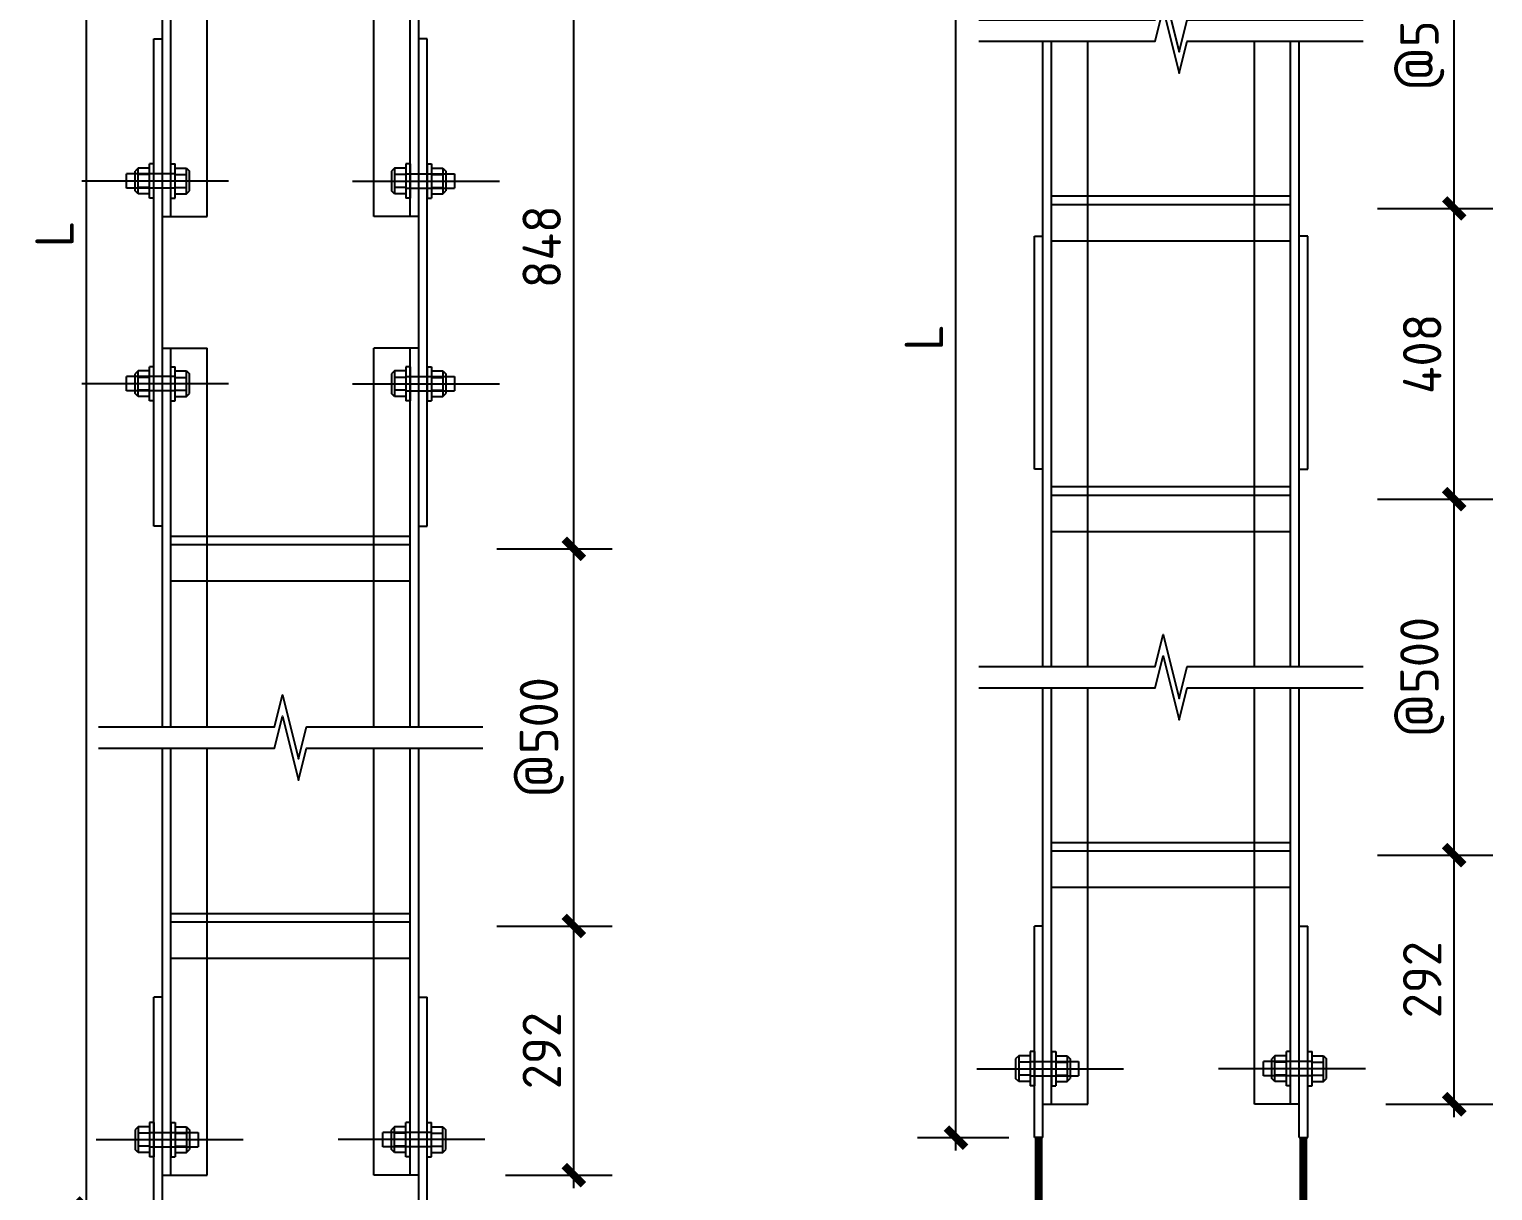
# Model space of a CAD drawing. Extents: x 447413 to 2975780, y -1432727 to 1301644.
# Drawn here: x 2724216 to 2735635, y -674161 to -665097 of the extents above; entities that cross this region are included whole.
import ezdxf

# ---------------------------------------------------------------- set-up
doc = ezdxf.new("R2010")
doc.units = 0
doc.header["$LTSCALE"] = 1000
doc.header["$MEASUREMENT"] = 0
for name, pattern in [('DASHED', [0.75, 0.5, -0.25]), ('x', [5, 3, -2]), ('x1', [2.5, 1.5, -1])]:
    doc.linetypes.add(name, pattern=pattern)
for name, color, linetype in [('BOLT', 253, 'Continuous'), ('BOLTFILL', 2, 'Continuous'), ('BOLTX', 252, 'DASHED'), ('DIM', 3, 'Continuous'), ('DOTE', 1, 'Continuous'), ('S', 2, 'Continuous'), ('SYMB', 7, 'Continuous'), ('X', 2, 'x'), ('X1', 2, 'x1')]:
    doc.layers.add(name, color=color, linetype=linetype)
doc.styles.get("Standard").update_dxf_attribs({"font": 'tssdeng.shx', "bigfont": 'hztxt.shx'})
doc.dimstyles.get("Standard").update_dxf_attribs({"dimscale": 100, "dimtxt": 3.5, "dimasz": 1, "dimexe": 2.5, "dimexo": 3, "dimgap": 1.5, "dimtad": 1, "dimdec": 0, "dimzin": 0, "dimdsep": 46, "dimtxsty": 'Standard', "dimblk": 'ARCHTICK', "dimcen": 0.09, "dimadec": 0, "dimazin": 0, "dimtfac": 1, "dimtdec": 0, "dimtix": 1, "dimtmove": 2, "dimatfit": 3, "dimfxl": 0, "dimtolj": 1, "dimtzin": 0, "dimarcsym": 0})

# ---------------------------------------------------------------- blocks, each defined once
blk = doc.blocks.new('_ArchTick')
at = {"color": 0, "linetype": 'ByBlock', "const_width": 0.4}
blk.add_lwpolyline([(-0.5, -0.5), (0.5, 0.5)], dxfattribs=at)
blk = doc.blocks.new('*D179')
at = {"layer": 'Defpoints', "color": 0, "transparency": 16777216}
for p in [(2727665, -672095), (2728465, -672095), (2727732, -674040)]:
    blk.add_point(p, dxfattribs=at)
at = {"layer": 'DIM', "color": 0, "lineweight": -2, "transparency": 16777216}
for p, q in [((2728465, -674140), (2728465, -671995)), ((2727865, -672095), (2728765, -672095)), ((2727932, -674040), (2728765, -674040))]:
    blk.add_line(p, q, dxfattribs=at)
at = {"layer": 'DIM', "color": 0, "lineweight": -2, "transparency": 16777216, "xscale": 150, "yscale": 150, "zscale": 150}
for p, rotation in [((2728465, -672095), 90), ((2728465, -674040), 270)]:
    blk.add_blockref('_ArchTick', p, dxfattribs=dict(at, rotation=rotation))
at = {"layer": 'DIM', "color": 0, "transparency": 16777216, "insert": (2728215, -673068), "char_height": 300, "attachment_point": 5, "rotation": 90}
blk.add_mtext('\\A1;292', dxfattribs=at)
blk = doc.blocks.new('*D180')
at = {"layer": 'Defpoints', "color": 0, "transparency": 16777216}
for p in [(2727665, -669151), (2728465, -669151), (2727665, -672095)]:
    blk.add_point(p, dxfattribs=at)
at = {"layer": 'DIM', "color": 0, "lineweight": -2, "transparency": 16777216}
for p, q in [((2728465, -672195), (2728465, -669051)), ((2727865, -669151), (2728765, -669151)), ((2727865, -672095), (2728765, -672095))]:
    blk.add_line(p, q, dxfattribs=at)
at = {"layer": 'DIM', "color": 0, "lineweight": -2, "transparency": 16777216, "xscale": 150, "yscale": 150, "zscale": 150}
for p, rotation in [((2728465, -669151), 90), ((2728465, -672095), 270)]:
    blk.add_blockref('_ArchTick', p, dxfattribs=dict(at, rotation=rotation))
at = {"layer": 'DIM', "color": 0, "transparency": 16777216, "insert": (2728215, -670623), "char_height": 300, "attachment_point": 5, "rotation": 90}
blk.add_mtext('\\A1;@500', dxfattribs=at)
blk = doc.blocks.new('*D181')
at = {"layer": 'Defpoints', "color": 0, "transparency": 16777216}
for p in [(2727665, -664438), (2728465, -664438), (2727665, -669151)]:
    blk.add_point(p, dxfattribs=at)
at = {"layer": 'DIM', "color": 0, "lineweight": -2, "transparency": 16777216}
for p, q in [((2728465, -669251), (2728465, -664338)), ((2727865, -664438), (2728765, -664438)), ((2727865, -669151), (2728765, -669151))]:
    blk.add_line(p, q, dxfattribs=at)
at = {"layer": 'DIM', "color": 0, "lineweight": -2, "transparency": 16777216, "xscale": 150, "yscale": 150, "zscale": 150}
for p, rotation in [((2728465, -664438), 90), ((2728465, -669151), 270)]:
    blk.add_blockref('_ArchTick', p, dxfattribs=dict(at, rotation=rotation))
at = {"layer": 'DIM', "color": 0, "transparency": 16777216, "insert": (2728215, -666794), "char_height": 300, "attachment_point": 5, "rotation": 90}
blk.add_mtext('\\A1;848', dxfattribs=at)
blk = doc.blocks.new('*D184')
at = {"layer": 'Defpoints', "color": 0, "transparency": 16777216}
for p in [(2734535, -671542), (2735335, -671542), (2734602, -673486)]:
    blk.add_point(p, dxfattribs=at)
at = {"layer": 'DIM', "color": 0, "lineweight": -2, "transparency": 16777216}
for p, q in [((2735335, -673586), (2735335, -671442)), ((2734735, -671542), (2735635, -671542)), ((2734802, -673486), (2735635, -673486))]:
    blk.add_line(p, q, dxfattribs=at)
at = {"layer": 'DIM', "color": 0, "lineweight": -2, "transparency": 16777216, "xscale": 150, "yscale": 150, "zscale": 150}
for p, rotation in [((2735335, -671542), 90), ((2735335, -673486), 270)]:
    blk.add_blockref('_ArchTick', p, dxfattribs=dict(at, rotation=rotation))
at = {"layer": 'DIM', "color": 0, "transparency": 16777216, "insert": (2735085, -672514), "char_height": 300, "attachment_point": 5, "rotation": 90}
blk.add_mtext('\\A1;292', dxfattribs=at)
blk = doc.blocks.new('*D185')
at = {"layer": 'Defpoints', "color": 0, "transparency": 16777216}
for p in [(2734535, -668764), (2735335, -668764), (2734535, -671542)]:
    blk.add_point(p, dxfattribs=at)
at = {"layer": 'DIM', "color": 0, "lineweight": -2, "transparency": 16777216}
for p, q in [((2735335, -671642), (2735335, -668664)), ((2734735, -668764), (2735635, -668764)), ((2734735, -671542), (2735635, -671542))]:
    blk.add_line(p, q, dxfattribs=at)
at = {"layer": 'DIM', "color": 0, "lineweight": -2, "transparency": 16777216, "xscale": 150, "yscale": 150, "zscale": 150}
for p, rotation in [((2735335, -668764), 90), ((2735335, -671542), 270)]:
    blk.add_blockref('_ArchTick', p, dxfattribs=dict(at, rotation=rotation))
at = {"layer": 'DIM', "color": 0, "transparency": 16777216, "insert": (2735085, -670153), "char_height": 300, "attachment_point": 5, "rotation": 90}
blk.add_mtext('\\A1;@500', dxfattribs=at)
blk = doc.blocks.new('*D186')
at = {"layer": 'Defpoints', "color": 0, "transparency": 16777216}
for p in [(2734535, -666495), (2735335, -666495), (2734535, -668764)]:
    blk.add_point(p, dxfattribs=at)
at = {"layer": 'DIM', "color": 0, "lineweight": -2, "transparency": 16777216}
for p, q in [((2735335, -668864), (2735335, -666395)), ((2734735, -666495), (2735635, -666495)), ((2734735, -668764), (2735635, -668764))]:
    blk.add_line(p, q, dxfattribs=at)
at = {"layer": 'DIM', "color": 0, "lineweight": -2, "transparency": 16777216, "xscale": 150, "yscale": 150, "zscale": 150}
for p, rotation in [((2735335, -666495), 90), ((2735335, -668764), 270)]:
    blk.add_blockref('_ArchTick', p, dxfattribs=dict(at, rotation=rotation))
at = {"layer": 'DIM', "color": 0, "transparency": 16777216, "insert": (2735085, -667630), "char_height": 300, "attachment_point": 5, "rotation": 90}
blk.add_mtext('\\A1;408', dxfattribs=at)
blk = doc.blocks.new('*D187')
at = {"layer": 'Defpoints', "color": 0, "transparency": 16777216}
for p in [(2734535, -663718), (2735335, -663718), (2734535, -666495)]:
    blk.add_point(p, dxfattribs=at)
at = {"layer": 'DIM', "color": 0, "lineweight": -2, "transparency": 16777216}
for p, q in [((2735335, -666595), (2735335, -663618)), ((2734735, -663718), (2735635, -663718)), ((2734735, -666495), (2735635, -666495))]:
    blk.add_line(p, q, dxfattribs=at)
at = {"layer": 'DIM', "color": 0, "lineweight": -2, "transparency": 16777216, "xscale": 150, "yscale": 150, "zscale": 150}
for p, rotation in [((2735335, -663718), 90), ((2735335, -666495), 270)]:
    blk.add_blockref('_ArchTick', p, dxfattribs=dict(at, rotation=rotation))
at = {"layer": 'DIM', "color": 0, "transparency": 16777216, "insert": (2735085, -665106), "char_height": 300, "attachment_point": 5, "rotation": 90}
blk.add_mtext('\\A1;@500', dxfattribs=at)
blk = doc.blocks.new('*D189')
at = {"layer": 'Defpoints', "color": 0, "transparency": 16777216}
for p in [(2724663, -659087), (2725188, -659087), (2725188, -674300)]:
    blk.add_point(p, dxfattribs=at)
at = {"layer": 'DIM', "color": 0, "lineweight": -2, "transparency": 16777216}
for p, q in [((2724663, -674400), (2724663, -658987)), ((2724988, -659087), (2724363, -659087)), ((2724988, -674300), (2724363, -674300))]:
    blk.add_line(p, q, dxfattribs=at)
at = {"layer": 'DIM', "color": 0, "lineweight": -2, "transparency": 16777216, "xscale": 150, "yscale": 150, "zscale": 150}
for p, rotation in [((2724663, -659087), 90), ((2724663, -674300), 270)]:
    blk.add_blockref('_ArchTick', p, dxfattribs=dict(at, rotation=rotation))
at = {"layer": 'DIM', "color": 0, "transparency": 16777216, "insert": (2724413, -666694), "char_height": 300, "attachment_point": 5, "rotation": 90}
blk.add_mtext('\\A1;L', dxfattribs=at)
blk = doc.blocks.new('*D190')
at = {"layer": 'Defpoints', "color": 0, "transparency": 16777216}
for p in [(2731447, -661256), (2732059, -661256), (2732059, -673747)]:
    blk.add_point(p, dxfattribs=at)
at = {"layer": 'DIM', "color": 0, "lineweight": -2, "transparency": 16777216}
for p, q in [((2731447, -673847), (2731447, -661156)), ((2731859, -661256), (2731147, -661256)), ((2731859, -673747), (2731147, -673747))]:
    blk.add_line(p, q, dxfattribs=at)
at = {"layer": 'DIM', "color": 0, "lineweight": -2, "transparency": 16777216, "xscale": 150, "yscale": 150, "zscale": 150}
for p, rotation in [((2731447, -661256), 90), ((2731447, -673747), 270)]:
    blk.add_blockref('_ArchTick', p, dxfattribs=dict(at, rotation=rotation))
at = {"layer": 'DIM', "color": 0, "transparency": 16777216, "insert": (2731197, -667501), "char_height": 300, "attachment_point": 5, "rotation": 90}
blk.add_mtext('\\A1;L', dxfattribs=at)

msp = doc.modelspace()

# ---------------------------------------------------------------- linework, layer by layer
at = {"layer": 'BOLT'}
for p, q in [((2725066.1, -666181.1, 126000), (2725042.6, -666204.7, 126000)), ((2725042.6, -666357.5, 126000), (2725042.6, -666204.7, 126000)), ((2725155, -666181.1, 126000), (2725066.1, -666181.1, 126000)), ((2725066.1, -666381.1, 126000), (2725066.1, -666181.1, 126000)), ((2725155, -666414.4, 126000), (2725155, -666147.8, 126000)), ((2725188.3, -666147.8, 126000), (2725155, -666147.8, 126000)), ((2725155, -666381.1, 126000), (2725155, -666181.1, 126000)), ((2725188.3, -666414.4, 126000), (2725188.3, -666147.8, 126000)), ((2725321.7, -666414.4, 126000), (2725321.7, -666147.8, 126000)), ((2725321.7, -666147.8, 126000), (2725355, -666147.8, 126000)), ((2725355, -666414.4, 126000), (2725355, -666147.8, 126000)), ((2725355, -666181.1, 126000), (2725443.9, -666181.1, 126000)), ((2725443.9, -666381.1, 126000), (2725443.9, -666181.1, 126000)), ((2725443.9, -666181.1, 126000), (2725467.5, -666204.7, 126000)), ((2725467.5, -666357.5, 126000), (2725467.5, -666204.7, 126000)), ((2727066.1, -666181.1, 126000), (2727042.6, -666204.7, 126000)), ((2727042.6, -666204.7, 126000), (2727042.6, -666357.5, 126000)), ((2727155, -666181.1, 126000), (2727066.1, -666181.1, 126000)), ((2727066.1, -666181.1, 126000), (2727066.1, -666381.1, 126000)), ((2727155, -666147.8, 126000), (2727155, -666414.4, 126000)), ((2727188.3, -666147.8, 126000), (2727155, -666147.8, 126000)), ((2727188.3, -666147.8, 126000), (2727188.3, -666414.4, 126000)), ((2727321.7, -666147.8, 126000), (2727321.7, -666414.4, 126000)), ((2727321.7, -666147.8, 126000), (2727355, -666147.8, 126000)), ((2727355, -666147.8, 126000), (2727355, -666414.4, 126000)), ((2727355, -666181.1, 126000), (2727355, -666381.1, 126000)), ((2727355, -666181.1, 126000), (2727443.9, -666181.1, 126000)), ((2727443.9, -666181.1, 126000), (2727443.9, -666381.1, 126000)), ((2727443.9, -666181.1, 126000), (2727467.5, -666204.7, 126000)), ((2727467.5, -666204.7, 126000), (2727467.5, -666357.5, 126000)), ((2725042.6, -666225.5, 126000), (2724975.9, -666225.5, 126000)), ((2724975.9, -666336.7, 126000), (2724975.9, -666225.5, 126000)), ((2725155, -666231.1, 126000), (2725066.1, -666231.1, 126000)), ((2725355, -666231.1, 126000), (2725443.9, -666231.1, 126000)), ((2727155, -666231.1, 126000), (2727066.1, -666231.1, 126000)), ((2727355, -666231.1, 126000), (2727443.9, -666231.1, 126000)), ((2727467.5, -666225.5, 126000), (2727534.1, -666225.5, 126000)), ((2727534.1, -666225.5, 126000), (2727534.1, -666336.7, 126000)), ((2725042.6, -666336.7, 126000), (2724975.9, -666336.7, 126000)), ((2725066.1, -666381.1, 126000), (2725042.6, -666357.5, 126000)), ((2725155, -666331.1, 126000), (2725066.1, -666331.1, 126000)), ((2725155, -666381.1, 126000), (2725066.1, -666381.1, 126000)), ((2725188.3, -666414.4, 126000), (2725155, -666414.4, 126000)), ((2725321.7, -666414.4, 126000), (2725355, -666414.4, 126000)), ((2725355, -666331.1, 126000), (2725443.9, -666331.1, 126000)), ((2725355, -666381.1, 126000), (2725443.9, -666381.1, 126000)), ((2725443.9, -666381.1, 126000), (2725467.5, -666357.5, 126000)), ((2727066.1, -666381.1, 126000), (2727042.6, -666357.5, 126000)), ((2727155, -666331.1, 126000), (2727066.1, -666331.1, 126000)), ((2727155, -666381.1, 126000), (2727066.1, -666381.1, 126000)), ((2727188.3, -666414.4, 126000), (2727155, -666414.4, 126000)), ((2727321.7, -666414.4, 126000), (2727355, -666414.4, 126000)), ((2727355, -666331.1, 126000), (2727443.9, -666331.1, 126000)), ((2727355, -666381.1, 126000), (2727443.9, -666381.1, 126000)), ((2727443.9, -666381.1, 126000), (2727467.5, -666357.5, 126000)), ((2727467.5, -666336.7, 126000), (2727534.1, -666336.7, 126000)), ((2725042.6, -667807.6, 126000), (2724975.9, -667807.6, 126000)), ((2724975.9, -667918.7, 126000), (2724975.9, -667807.6, 126000)), ((2725066.1, -667763.2, 126000), (2725042.6, -667786.7, 126000)), ((2725042.6, -667939.6, 126000), (2725042.6, -667786.7, 126000)), ((2725155, -667763.2, 126000), (2725066.1, -667763.2, 126000)), ((2725066.1, -667963.2, 126000), (2725066.1, -667763.2, 126000)), ((2725155, -667996.5, 126000), (2725155, -667729.8, 126000)), ((2725188.3, -667729.8, 126000), (2725155, -667729.8, 126000)), ((2725155, -667963.2, 126000), (2725155, -667763.2, 126000)), ((2725188.3, -667996.5, 126000), (2725188.3, -667729.8, 126000)), ((2725321.7, -667996.5, 126000), (2725321.7, -667729.8, 126000)), ((2725321.7, -667729.8, 126000), (2725355, -667729.8, 126000)), ((2725355, -667996.5, 126000), (2725355, -667729.8, 126000)), ((2725355, -667763.2, 126000), (2725443.9, -667763.2, 126000)), ((2725443.9, -667963.2, 126000), (2725443.9, -667763.2, 126000)), ((2725443.9, -667763.2, 126000), (2725467.5, -667786.7, 126000)), ((2725467.5, -667939.6, 126000), (2725467.5, -667786.7, 126000)), ((2727066.1, -667763.2, 126000), (2727042.6, -667786.7, 126000)), ((2727042.6, -667786.7, 126000), (2727042.6, -667939.6, 126000)), ((2727155, -667763.2, 126000), (2727066.1, -667763.2, 126000)), ((2727066.1, -667763.2, 126000), (2727066.1, -667963.2, 126000)), ((2727155, -667729.8, 126000), (2727155, -667996.5, 126000)), ((2727188.3, -667729.8, 126000), (2727155, -667729.8, 126000)), ((2727188.3, -667729.8, 126000), (2727188.3, -667996.5, 126000)), ((2727321.7, -667729.8, 126000), (2727321.7, -667996.5, 126000)), ((2727321.7, -667729.8, 126000), (2727355, -667729.8, 126000)), ((2727355, -667729.8, 126000), (2727355, -667996.5, 126000)), ((2727355, -667763.2, 126000), (2727355, -667963.2, 126000)), ((2727355, -667763.2, 126000), (2727443.9, -667763.2, 126000)), ((2727443.9, -667763.2, 126000), (2727443.9, -667963.2, 126000)), ((2727443.9, -667763.2, 126000), (2727467.5, -667786.7, 126000)), ((2727467.5, -667786.7, 126000), (2727467.5, -667939.6, 126000)), ((2727467.5, -667807.6, 126000), (2727534.1, -667807.6, 126000)), ((2727534.1, -667807.6, 126000), (2727534.1, -667918.7, 126000)), ((2725042.6, -667918.7, 126000), (2724975.9, -667918.7, 126000)), ((2725155, -667813.2, 126000), (2725066.1, -667813.2, 126000)), ((2725155, -667913.2, 126000), (2725066.1, -667913.2, 126000)), ((2725355, -667813.2, 126000), (2725443.9, -667813.2, 126000)), ((2725355, -667913.2, 126000), (2725443.9, -667913.2, 126000)), ((2727155, -667813.2, 126000), (2727066.1, -667813.2, 126000)), ((2727155, -667913.2, 126000), (2727066.1, -667913.2, 126000)), ((2727355, -667813.2, 126000), (2727443.9, -667813.2, 126000)), ((2727355, -667913.2, 126000), (2727443.9, -667913.2, 126000)), ((2727467.5, -667918.7, 126000), (2727534.1, -667918.7, 126000)), ((2725066.1, -667963.2, 126000), (2725042.6, -667939.6, 126000)), ((2725155, -667963.2, 126000), (2725066.1, -667963.2, 126000)), ((2725188.3, -667996.5, 126000), (2725155, -667996.5, 126000)), ((2725321.7, -667996.5, 126000), (2725355, -667996.5, 126000)), ((2725355, -667963.2, 126000), (2725443.9, -667963.2, 126000)), ((2725443.9, -667963.2, 126000), (2725467.5, -667939.6, 126000)), ((2727066.1, -667963.2, 126000), (2727042.6, -667939.6, 126000)), ((2727155, -667963.2, 126000), (2727066.1, -667963.2, 126000)), ((2727188.3, -667996.5, 126000), (2727155, -667996.5, 126000)), ((2727321.7, -667996.5, 126000), (2727355, -667996.5, 126000)), ((2727355, -667963.2, 126000), (2727443.9, -667963.2, 126000)), ((2727443.9, -667963.2, 126000), (2727467.5, -667939.6, 126000)), ((2731936.3, -673108.4, 126000), (2731912.8, -673132, 126000)), ((2731912.8, -673132, 126000), (2731912.8, -673284.8, 126000)), ((2732025.2, -673108.4, 126000), (2731936.3, -673108.4, 126000)), ((2731936.3, -673108.4, 126000), (2731936.3, -673308.4, 126000)), ((2732025.2, -673158.4, 126000), (2731936.3, -673158.4, 126000)), ((2732025.2, -673075.1, 126000), (2732025.2, -673341.7, 126000)), ((2732058.6, -673075.1, 126000), (2732025.2, -673075.1, 126000)), ((2732058.6, -673075.1, 126000), (2732058.6, -673341.7, 126000)), ((2732191.9, -673075.1, 126000), (2732191.9, -673341.7, 126000)), ((2732191.9, -673075.1, 126000), (2732225.2, -673075.1, 126000)), ((2732225.2, -673075.1, 126000), (2732225.2, -673341.7, 126000)), ((2732225.2, -673108.4, 126000), (2732225.2, -673308.4, 126000)), ((2732225.2, -673108.4, 126000), (2732314.1, -673108.4, 126000)), ((2732225.2, -673158.4, 126000), (2732314.1, -673158.4, 126000)), ((2732314.1, -673108.4, 126000), (2732314.1, -673308.4, 126000)), ((2732314.1, -673108.4, 126000), (2732337.7, -673132, 126000)), ((2732337.7, -673132, 126000), (2732337.7, -673284.8, 126000)), ((2732337.7, -673152.8, 126000), (2732404.4, -673152.8, 126000)), ((2732404.4, -673152.8, 126000), (2732404.4, -673263.9, 126000)), ((2733912.8, -673152.8, 126000), (2733846.1, -673152.8, 126000)), ((2733846.1, -673263.9, 126000), (2733846.1, -673152.8, 126000)), ((2733936.3, -673108.4, 126000), (2733912.8, -673132, 126000)), ((2733912.8, -673284.8, 126000), (2733912.8, -673132, 126000)), ((2734025.2, -673108.4, 126000), (2733936.3, -673108.4, 126000)), ((2733936.3, -673308.4, 126000), (2733936.3, -673108.4, 126000)), ((2734025.2, -673158.4, 126000), (2733936.3, -673158.4, 126000)), ((2734025.2, -673341.7, 126000), (2734025.2, -673075.1, 126000)), ((2734058.6, -673075.1, 126000), (2734025.2, -673075.1, 126000)), ((2734025.2, -673308.4, 126000), (2734025.2, -673108.4, 126000)), ((2734058.6, -673341.7, 126000), (2734058.6, -673075.1, 126000)), ((2734191.9, -673341.7, 126000), (2734191.9, -673075.1, 126000)), ((2734191.9, -673075.1, 126000), (2734225.2, -673075.1, 126000)), ((2734225.2, -673341.7, 126000), (2734225.2, -673075.1, 126000)), ((2734225.2, -673108.4, 126000), (2734314.1, -673108.4, 126000)), ((2734225.2, -673158.4, 126000), (2734314.1, -673158.4, 126000)), ((2734314.1, -673308.4, 126000), (2734314.1, -673108.4, 126000)), ((2734314.1, -673108.4, 126000), (2734337.7, -673132, 126000)), ((2734337.7, -673284.8, 126000), (2734337.7, -673132, 126000)), ((2731936.3, -673308.4, 126000), (2731912.8, -673284.8, 126000)), ((2732025.2, -673258.4, 126000), (2731936.3, -673258.4, 126000)), ((2732225.2, -673258.4, 126000), (2732314.1, -673258.4, 126000)), ((2732314.1, -673308.4, 126000), (2732337.7, -673284.8, 126000)), ((2732337.7, -673263.9, 126000), (2732404.4, -673263.9, 126000)), ((2733912.8, -673263.9, 126000), (2733846.1, -673263.9, 126000)), ((2733936.3, -673308.4, 126000), (2733912.8, -673284.8, 126000)), ((2734025.2, -673258.4, 126000), (2733936.3, -673258.4, 126000)), ((2734225.2, -673258.4, 126000), (2734314.1, -673258.4, 126000)), ((2734314.1, -673308.4, 126000), (2734337.7, -673284.8, 126000)), ((2732025.2, -673308.4, 126000), (2731936.3, -673308.4, 126000)), ((2732058.6, -673341.7, 126000), (2732025.2, -673341.7, 126000)), ((2732191.9, -673341.7, 126000), (2732225.2, -673341.7, 126000)), ((2732225.2, -673308.4, 126000), (2732314.1, -673308.4, 126000)), ((2734025.2, -673308.4, 126000), (2733936.3, -673308.4, 126000)), ((2734058.6, -673341.7, 126000), (2734025.2, -673341.7, 126000)), ((2734191.9, -673341.7, 126000), (2734225.2, -673341.7, 126000)), ((2734225.2, -673308.4, 126000), (2734314.1, -673308.4, 126000)), ((2725155, -673628.6, 126000), (2725155, -673895.3, 126000)), ((2725188.3, -673628.6, 126000), (2725155, -673628.6, 126000)), ((2725188.3, -673628.6, 126000), (2725188.3, -673895.3, 126000)), ((2725321.7, -673628.6, 126000), (2725321.7, -673895.3, 126000)), ((2725321.7, -673628.6, 126000), (2725355, -673628.6, 126000)), ((2725355, -673628.6, 126000), (2725355, -673895.3, 126000)), ((2727155, -673895.3, 126000), (2727155, -673628.6, 126000)), ((2727188.3, -673628.6, 126000), (2727155, -673628.6, 126000)), ((2727188.3, -673895.3, 126000), (2727188.3, -673628.6, 126000)), ((2727321.7, -673895.3, 126000), (2727321.7, -673628.6, 126000)), ((2727321.7, -673628.6, 126000), (2727355, -673628.6, 126000)), ((2727355, -673895.3, 126000), (2727355, -673628.6, 126000)), ((2725066.1, -673662, 126000), (2725042.6, -673685.5, 126000)), ((2725042.6, -673685.5, 126000), (2725042.6, -673838.4, 126000)), ((2725155, -673662, 126000), (2725066.1, -673662, 126000)), ((2725066.1, -673662, 126000), (2725066.1, -673862, 126000)), ((2725155, -673712, 126000), (2725066.1, -673712, 126000)), ((2725355, -673662, 126000), (2725355, -673862, 126000)), ((2725355, -673662, 126000), (2725443.9, -673662, 126000)), ((2725355, -673712, 126000), (2725443.9, -673712, 126000)), ((2725443.9, -673662, 126000), (2725443.9, -673862, 126000)), ((2725443.9, -673662, 126000), (2725467.5, -673685.5, 126000)), ((2725467.5, -673685.5, 126000), (2725467.5, -673838.4, 126000)), ((2725467.5, -673706.4, 126000), (2725534.1, -673706.4, 126000)), ((2725534.1, -673706.4, 126000), (2725534.1, -673817.5, 126000)), ((2727042.6, -673706.4, 126000), (2726975.9, -673706.4, 126000)), ((2726975.9, -673817.5, 126000), (2726975.9, -673706.4, 126000)), ((2727066.1, -673662, 126000), (2727042.6, -673685.5, 126000)), ((2727042.6, -673838.4, 126000), (2727042.6, -673685.5, 126000)), ((2727155, -673662, 126000), (2727066.1, -673662, 126000)), ((2727066.1, -673862, 126000), (2727066.1, -673662, 126000)), ((2727155, -673712, 126000), (2727066.1, -673712, 126000)), ((2727155, -673862, 126000), (2727155, -673662, 126000)), ((2727355, -673662, 126000), (2727443.9, -673662, 126000)), ((2727355, -673712, 126000), (2727443.9, -673712, 126000)), ((2727443.9, -673862, 126000), (2727443.9, -673662, 126000)), ((2727443.9, -673662, 126000), (2727467.5, -673685.5, 126000)), ((2727467.5, -673838.4, 126000), (2727467.5, -673685.5, 126000)), ((2725066.1, -673862, 126000), (2725042.6, -673838.4, 126000)), ((2725155, -673812, 126000), (2725066.1, -673812, 126000)), ((2725155, -673862, 126000), (2725066.1, -673862, 126000)), ((2725355, -673812, 126000), (2725443.9, -673812, 126000)), ((2725355, -673862, 126000), (2725443.9, -673862, 126000)), ((2725443.9, -673862, 126000), (2725467.5, -673838.4, 126000)), ((2725467.5, -673817.5, 126000), (2725534.1, -673817.5, 126000)), ((2727042.6, -673817.5, 126000), (2726975.9, -673817.5, 126000)), ((2727066.1, -673862, 126000), (2727042.6, -673838.4, 126000)), ((2727155, -673812, 126000), (2727066.1, -673812, 126000)), ((2727155, -673862, 126000), (2727066.1, -673862, 126000)), ((2727355, -673812, 126000), (2727443.9, -673812, 126000)), ((2727355, -673862, 126000), (2727443.9, -673862, 126000)), ((2727443.9, -673862, 126000), (2727467.5, -673838.4, 126000)), ((2725188.3, -673895.3, 126000), (2725155, -673895.3, 126000)), ((2725321.7, -673895.3, 126000), (2725355, -673895.3, 126000)), ((2727188.3, -673895.3, 126000), (2727155, -673895.3, 126000)), ((2727321.7, -673895.3, 126000), (2727355, -673895.3, 126000))]:
    msp.add_line(p, q, dxfattribs=at)
at = {"layer": 'BOLTFILL'}
for p, q in [((2725771.7, -666281.1, 126000), (2724625.9, -666281.1, 126000)), ((2726738.3, -666281.1, 126000), (2727884.1, -666281.1, 126000)), ((2725771.7, -667863.2, 126000), (2724625.9, -667863.2, 126000)), ((2726738.3, -667863.2, 126000), (2727884.1, -667863.2, 126000)), ((2731608.6, -673208.4, 126000), (2732754.4, -673208.4, 126000)), ((2734641.9, -673208.4, 126000), (2733496.1, -673208.4, 126000)), ((2724738.3, -673762, 126000), (2725884.1, -673762, 126000)), ((2727771.7, -673762, 126000), (2726625.9, -673762, 126000))]:
    msp.add_line(p, q, dxfattribs=at)
at = {"layer": 'BOLTX'}
for p, q in [((2725355, -666225.5, 126000), (2725042.6, -666225.5, 126000)), ((2727155, -666225.5, 126000), (2727467.5, -666225.5, 126000)), ((2725355, -666336.7, 126000), (2725042.6, -666336.7, 126000)), ((2727155, -666336.7, 126000), (2727467.5, -666336.7, 126000)), ((2725355, -667807.6, 126000), (2725042.6, -667807.6, 126000)), ((2727155, -667807.6, 126000), (2727467.5, -667807.6, 126000)), ((2725355, -667918.7, 126000), (2725042.6, -667918.7, 126000)), ((2727155, -667918.7, 126000), (2727467.5, -667918.7, 126000)), ((2732025.2, -673152.8, 126000), (2732337.7, -673152.8, 126000)), ((2734225.2, -673152.8, 126000), (2733912.8, -673152.8, 126000)), ((2732025.2, -673263.9, 126000), (2732337.7, -673263.9, 126000)), ((2734225.2, -673263.9, 126000), (2733912.8, -673263.9, 126000)), ((2725155, -673706.4, 126000), (2725467.5, -673706.4, 126000)), ((2727355, -673706.4, 126000), (2727042.6, -673706.4, 126000)), ((2725155, -673817.5, 126000), (2725467.5, -673817.5, 126000)), ((2727355, -673817.5, 126000), (2727042.6, -673817.5, 126000))]:
    msp.add_line(p, q, dxfattribs=at)
at = {"layer": 'DOTE', "color": 0, "const_width": 62.5, "elevation": 126000}
for points in [[(2732091.9, -673746.7), (2732091.9, -674680.6)], [(2734158.6, -673746.7), (2734158.6, -674680.6)]]:
    msp.add_lwpolyline(points, dxfattribs=at)
at = {"layer": 'S'}
for p, q in [((2725255, -670539.7, 126000), (2725255, -663076.7, 126000)), ((2727255, -670539.7, 126000), (2727255, -663076.7, 126000)), ((2725605, -666558.9, 126000), (2725605, -664689.1, 126000)), ((2726905, -666558.9, 126000), (2726905, -664689.1, 126000)), ((2725188.3, -668974.3, 126000), (2725188.3, -665170, 126000)), ((2725188.3, -665170, 126000), (2725255, -665170, 126000)), ((2727321.7, -665170, 126000), (2727255, -665170, 126000)), ((2727321.7, -668974.3, 126000), (2727321.7, -665170, 126000)), ((2732125.2, -670069.5, 126000), (2732125.2, -665189.8, 126000)), ((2732475.2, -666396.6, 126000), (2732475.2, -665189.8, 126000)), ((2733775.2, -666396.6, 126000), (2733775.2, -665189.8, 126000)), ((2734125.2, -670069.5, 126000), (2734125.2, -665189.8, 126000)), ((2732191.9, -666746.6, 126000), (2732191.9, -666396.6, 126000)), ((2732191.9, -666396.6, 126000), (2734058.6, -666396.6, 126000)), ((2734058.6, -666746.6, 126000), (2734058.6, -666396.6, 126000)), ((2732191.9, -666463.3, 126000), (2734058.6, -666463.3, 126000)), ((2725255, -666558.9, 126000), (2725605, -666558.9, 126000)), ((2727255, -666558.9, 126000), (2726905, -666558.9, 126000)), ((2732058.6, -668530.6, 126000), (2732058.6, -666711.6, 126000)), ((2732058.6, -666711.6, 126000), (2732125.2, -666711.6, 126000)), ((2732191.9, -666746.6, 126000), (2734058.6, -666746.6, 126000)), ((2732475.2, -668665.2, 126000), (2732475.2, -666746.6, 126000)), ((2733775.2, -668665.2, 126000), (2733775.2, -666746.6, 126000)), ((2734191.9, -666711.6, 126000), (2734125.2, -666711.6, 126000)), ((2734191.9, -668530.6, 126000), (2734191.9, -666711.6, 126000)), ((2725255, -667585.4, 126000), (2725605, -667585.4, 126000)), ((2725605, -669052.1, 126000), (2725605, -667585.4, 126000)), ((2726905, -669052.1, 126000), (2726905, -667585.4, 126000)), ((2727255, -667585.4, 126000), (2726905, -667585.4, 126000)), ((2732125.2, -668530.6, 126000), (2732058.6, -668530.6, 126000)), ((2734125.2, -668530.6, 126000), (2734191.9, -668530.6, 126000)), ((2732191.9, -669015.2, 126000), (2732191.9, -668665.2, 126000)), ((2732191.9, -668665.2, 126000), (2734058.6, -668665.2, 126000)), ((2734058.6, -669015.2, 126000), (2734058.6, -668665.2, 126000)), ((2732191.9, -668731.9, 126000), (2734058.6, -668731.9, 126000)), ((2725255, -668974.3, 126000), (2725188.3, -668974.3, 126000)), ((2725321.7, -669402.1, 126000), (2725321.7, -669052.1, 126000)), ((2725321.7, -669052.1, 126000), (2727188.3, -669052.1, 126000)), ((2727188.3, -669402.1, 126000), (2727188.3, -669052.1, 126000)), ((2727255, -668974.3, 126000), (2727321.7, -668974.3, 126000)), ((2732191.9, -669015.2, 126000), (2734058.6, -669015.2, 126000)), ((2732475.2, -670069.5, 126000), (2732475.2, -669015.2, 126000)), ((2733775.2, -670069.5, 126000), (2733775.2, -669015.2, 126000)), ((2725321.7, -669118.8, 126000), (2727188.3, -669118.8, 126000)), ((2725321.7, -669402.1, 126000), (2727188.3, -669402.1, 126000)), ((2725605, -670539.7, 126000), (2725605, -669402.1, 126000)), ((2726905, -670539.7, 126000), (2726905, -669402.1, 126000)), ((2732125.2, -673486.2, 126000), (2732125.2, -670236.2, 126000)), ((2732475.2, -671443, 126000), (2732475.2, -670236.2, 126000)), ((2733775.2, -671443, 126000), (2733775.2, -670236.2, 126000)), ((2734125.2, -673486.2, 126000), (2734125.2, -670236.2, 126000)), ((2725255, -674039.7, 126000), (2725255, -670706.4, 126000)), ((2725605, -671996.5, 126000), (2725605, -670706.4, 126000)), ((2726905, -671996.5, 126000), (2726905, -670706.4, 126000)), ((2727255, -674039.7, 126000), (2727255, -670706.4, 126000)), ((2732191.9, -671793, 126000), (2732191.9, -671443, 126000)), ((2732191.9, -671443, 126000), (2734058.6, -671443, 126000)), ((2734058.6, -671793, 126000), (2734058.6, -671443, 126000)), ((2732191.9, -671509.6, 126000), (2734058.6, -671509.6, 126000)), ((2732191.9, -671793, 126000), (2734058.6, -671793, 126000)), ((2732475.2, -673486.2, 126000), (2732475.2, -671793, 126000)), ((2733775.2, -673486.2, 126000), (2733775.2, -671793, 126000)), ((2725321.7, -672346.5, 126000), (2725321.7, -671996.5, 126000)), ((2725321.7, -671996.5, 126000), (2727188.3, -671996.5, 126000)), ((2727188.3, -672346.5, 126000), (2727188.3, -671996.5, 126000)), ((2725321.7, -672063.2, 126000), (2727188.3, -672063.2, 126000)), ((2732058.6, -673746.7, 126000), (2732058.6, -672097.3, 126000)), ((2732125.2, -672097.3, 126000), (2732058.6, -672097.3, 126000)), ((2732125.2, -673746.7, 126000), (2732125.2, -672097.3, 126000)), ((2734125.2, -673746.7, 126000), (2734125.2, -672097.3, 126000)), ((2734125.2, -672097.3, 126000), (2734191.9, -672097.3, 126000)), ((2734191.9, -673746.7, 126000), (2734191.9, -672097.3, 126000)), ((2725321.7, -672346.5, 126000), (2727188.3, -672346.5, 126000)), ((2725605, -674039.7, 126000), (2725605, -672346.5, 126000)), ((2726905, -674039.7, 126000), (2726905, -672346.5, 126000)), ((2725188.3, -674300.2, 126000), (2725188.3, -672650.8, 126000)), ((2725255, -672650.8, 126000), (2725188.3, -672650.8, 126000)), ((2725255, -674300.2, 126000), (2725255, -672650.8, 126000)), ((2727255, -674300.2, 126000), (2727255, -672650.8, 126000)), ((2727255, -672650.8, 126000), (2727321.7, -672650.8, 126000)), ((2727321.7, -674300.2, 126000), (2727321.7, -672650.8, 126000)), ((2732125.2, -673486.2, 126000), (2732475.2, -673486.2, 126000)), ((2734125.2, -673486.2, 126000), (2733775.2, -673486.2, 126000)), ((2732125.2, -673746.7, 126000), (2732058.6, -673746.7, 126000)), ((2734125.2, -673746.7, 126000), (2734191.9, -673746.7, 126000)), ((2725255, -674039.7, 126000), (2725605, -674039.7, 126000)), ((2727255, -674039.7, 126000), (2726905, -674039.7, 126000))]:
    msp.add_line(p, q, dxfattribs=at)
at = {"layer": 'SYMB'}
for points in [[(2731625.2, -665023.2), (2733000.2, -665023.2), (2733062.6, -664773.1), (2733187.9, -665273.2), (2733250.2, -665023.2), (2734625.2, -665023.2)], [(2731625.2, -665189.8), (2733000.2, -665189.8), (2733062.6, -664939.8), (2733187.9, -665439.9), (2733250.2, -665189.8), (2734625.2, -665189.8)], [(2731625.2, -670069.5), (2733000.2, -670069.5), (2733062.6, -669819.5), (2733187.9, -670319.5), (2733250.2, -670069.5), (2734625.2, -670069.5)], [(2731625.2, -670236.2), (2733000.2, -670236.2), (2733062.6, -669986.1), (2733187.9, -670486.2), (2733250.2, -670236.2), (2734625.2, -670236.2)], [(2724755, -670539.7), (2726130, -670539.7), (2726192.4, -670289.7), (2726317.7, -670789.8), (2726380, -670539.7), (2727755, -670539.7)], [(2724755, -670706.4), (2726130, -670706.4), (2726192.4, -670456.4), (2726317.7, -670956.4), (2726380, -670706.4), (2727755, -670706.4)]]:
    msp.add_lwpolyline(points, dxfattribs=at)
at = {"layer": 'X'}
for p, q in [((2725321.7, -666558.9, 126000), (2725321.7, -664689.1, 126000)), ((2727188.3, -666558.9, 126000), (2727188.3, -664689.1, 126000)), ((2732191.9, -666396.6, 126000), (2732191.9, -665189.8, 126000)), ((2734058.6, -666396.6, 126000), (2734058.6, -665189.8, 126000)), ((2732191.9, -668665.2, 126000), (2732191.9, -666746.6, 126000)), ((2734058.6, -668665.2, 126000), (2734058.6, -666746.6, 126000)), ((2725321.7, -669052.1, 126000), (2725321.7, -667585.4, 126000)), ((2727188.3, -669052.1, 126000), (2727188.3, -667585.4, 126000)), ((2732191.9, -670069.5, 126000), (2732191.9, -669015.2, 126000)), ((2734058.6, -670069.5, 126000), (2734058.6, -669015.2, 126000)), ((2725321.7, -670539.7, 126000), (2725321.7, -669402.1, 126000)), ((2727188.3, -670539.7, 126000), (2727188.3, -669402.1, 126000)), ((2732191.9, -671443, 126000), (2732191.9, -670236.2, 126000)), ((2734058.6, -671443, 126000), (2734058.6, -670236.2, 126000)), ((2725321.7, -671996.5, 126000), (2725321.7, -670706.4, 126000)), ((2727188.3, -671996.5, 126000), (2727188.3, -670706.4, 126000)), ((2732191.9, -673486.2, 126000), (2732191.9, -671793, 126000)), ((2734058.6, -673486.2, 126000), (2734058.6, -671793, 126000)), ((2725321.7, -674039.7, 126000), (2725321.7, -672346.5, 126000)), ((2727188.3, -674039.7, 126000), (2727188.3, -672346.5, 126000))]:
    msp.add_line(p, q, dxfattribs=at)
at = {"layer": 'X1'}
for p, q in [((2732475.2, -666746.6, 126000), (2732475.2, -666396.6, 126000)), ((2733775.2, -666746.6, 126000), (2733775.2, -666396.6, 126000)), ((2732475.2, -669015.2, 126000), (2732475.2, -668665.2, 126000)), ((2733775.2, -669015.2, 126000), (2733775.2, -668665.2, 126000)), ((2725605, -669402.1, 126000), (2725605, -669052.1, 126000)), ((2726905, -669402.1, 126000), (2726905, -669052.1, 126000)), ((2732475.2, -671793, 126000), (2732475.2, -671443, 126000)), ((2733775.2, -671793, 126000), (2733775.2, -671443, 126000)), ((2725605, -672346.5, 126000), (2725605, -671996.5, 126000)), ((2726905, -672346.5, 126000), (2726905, -671996.5, 126000))]:
    msp.add_line(p, q, dxfattribs=at)

# ---------------------------------------------------------------- dimensions: what is measured, and where the dimension line sits
at = {"layer": 'DIM'}
for base, p1, p2, text, picture, middle in [((2724662.8, -659087.2, 126000), (2725188.3, -674300.2, 126000), (2725188.3, -659087.2, 126000), 'L', '*D189', (2724412.8, -666693.7, 126000)), ((2731446.6, -661255.8, 126000), (2732058.6, -673746.7, 126000), (2732058.6, -661255.8, 126000), 'L', '*D190', (2731196.6, -667501.2, 126000)), ((2735335.4, -663717.6, 126000), (2734535.4, -666495.4, 126000), (2734535.4, -663717.6, 126000), '@500', '*D187', (2735085.4, -665106.5, 126000)), ((2728465.2, -664437.8, 126000), (2727665.2, -669150.8, 126000), (2727665.2, -664437.8, 126000), '848', '*D181', (2728215.2, -666794.3, 126000)), ((2735335.4, -666495.4, 126000), (2734535.4, -668763.9, 126000), (2734535.4, -666495.4, 126000), '408', '*D186', (2735085.4, -667629.7, 126000)), ((2735335.4, -668763.9, 126000), (2734535.4, -671541.7, 126000), (2734535.4, -668763.9, 126000), '@500', '*D185', (2735085.4, -670152.8, 126000)), ((2728465.2, -669150.8, 126000), (2727665.2, -672095.3, 126000), (2727665.2, -669150.8, 126000), '@500', '*D180', (2728215.2, -670623.1, 126000))]:
    dim = msp.add_linear_dim(base=base, p1=p1, p2=p2, angle=90, text=text, dimstyle='Standard', override={"dimtxt": 3, "dimasz": 1.5, "dimexe": 3, "dimexo": 2, "dimgap": 1, "dimlfac": 0.15, "dimrnd": 1, "dimcen": -2, "dimdle": 1, "dimtvp": 1}, dxfattribs=at)
    dim.commit()
    dim.dimension.update_dxf_attribs({"geometry": picture, "text_midpoint": middle})
for base, p1, p2, picture, middle in [((2735335.4, -671541.7, 126000), (2734602.1, -673486.2, 126000), (2734535.4, -671541.7, 126000), '*D184', (2735085.4, -672513.9, 126000)), ((2728465.2, -672095.3, 126000), (2727731.9, -674039.7, 126000), (2727665.2, -672095.3, 126000), '*D179', (2728215.2, -673067.5, 126000))]:
    dim = msp.add_linear_dim(base=base, p1=p1, p2=p2, angle=90, dimstyle='Standard', override={"dimtxt": 3, "dimasz": 1.5, "dimexe": 3, "dimexo": 2, "dimgap": 1, "dimlfac": 0.15, "dimrnd": 1, "dimcen": -2, "dimdle": 1, "dimtvp": 1}, dxfattribs=at)
    dim.commit()
    dim.dimension.update_dxf_attribs({"geometry": picture, "text_midpoint": middle})

doc.saveas('drawing.dxf')
